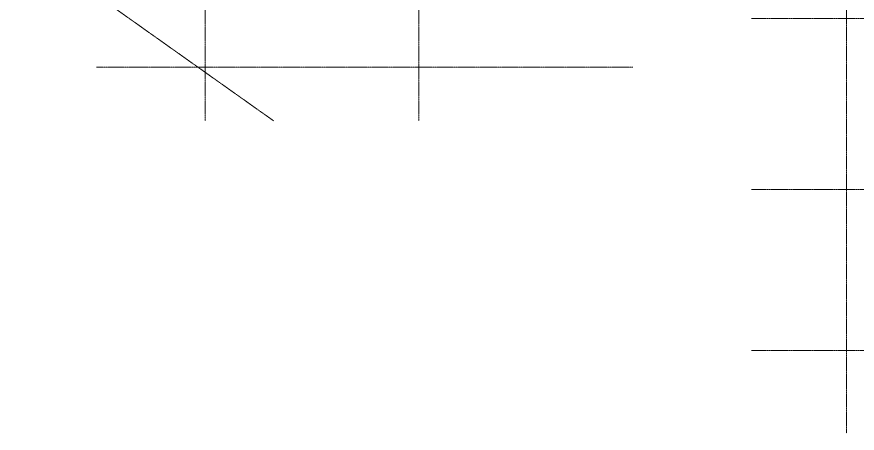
# Model space of a CAD drawing. Header units: millimetres. Extents: x 2399484 to 3337895, y 3598750 to 3969149.
# Drawn here: x 2557066 to 2586544, y 3730783 to 3745395 of the extents above; entities that cross this region are included whole.
import ezdxf

# ---------------------------------------------------------------- set-up
doc = ezdxf.new("R2010")
doc.units = ezdxf.units.MM
doc.header["$MEASUREMENT"] = 0
doc.linetypes.add('CENTER', pattern=[2, 1.25, -0.25, 0.25, -0.25])
doc.layers.add('centreline', color=52, linetype='CENTER', lineweight=5)

msp = doc.modelspace()

# ---------------------------------------------------------------- linework, layer by layer
at = {"layer": 'centreline', "ltscale": 5}
for p, q in [((2563668.8, 3773089.4), (2563668.8, 3741743.5)), ((2563668.8, 3773089.4), (2563668.8, 3741743.5)), ((2571168.8, 3773089.4), (2571168.8, 3741743.5)), ((2571168.8, 3773089.4), (2571168.8, 3741743.5)), ((2586168.8, 3773089.4), (2586168.8, 3730783)), ((2586168.8, 3773089.4), (2586168.8, 3730783)), ((2604746, 3745331.2), (2582832.4, 3745331.2)), ((2604746, 3745331.2), (2582832.4, 3745331.2)), ((2578668.8, 3743623), (2559857.6, 3743623)), ((2604746, 3739331.2), (2582832.4, 3739331.2)), ((2604746, 3739331.2), (2582832.4, 3739331.2)), ((2604746, 3733690.2), (2582832.4, 3733690.2)), ((2604746, 3733690.2), (2582832.4, 3733690.2))]:
    msp.add_line(p, q, dxfattribs=at)
msp.add_lwpolyline([(2555483.2, 3749256.2), (2566074.4, 3741743.5)], dxfattribs=at)

doc.saveas('drawing.dxf')
